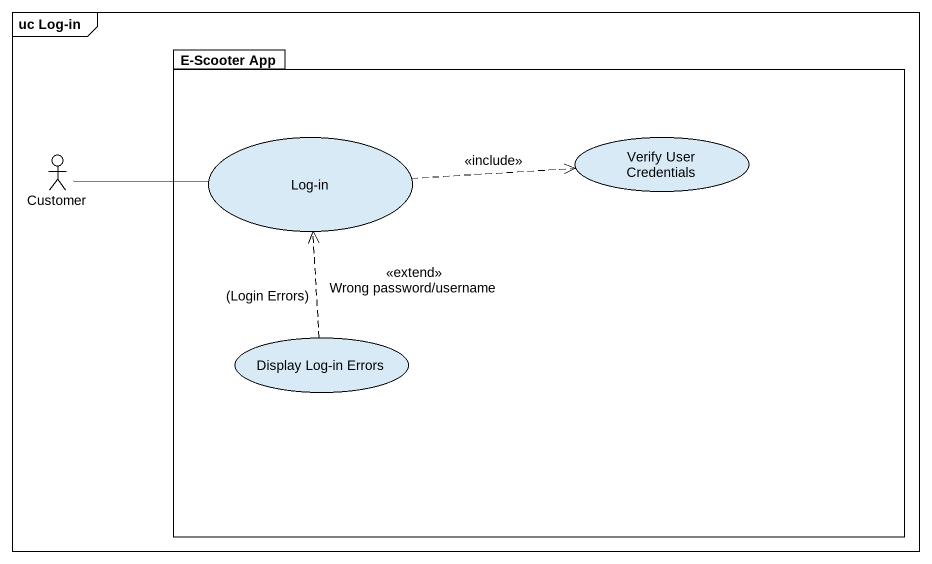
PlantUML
@startuml
mainframe uc Log-in
package "E-Scooter App" as E_Scooter_App {
  usecase "Log-in" as Log_in
  usecase "Verify User Credentials" as Verify_User_Credentials
  usecase "Display Log-in Errors" as Display_Log_in_Errors
}
actor Customer
Log_in .right.> Verify_User_Credentials : <<include>>
Customer -right- Log_in
Display_Log_in_Errors .up.> Log_in : <<extend>> Wrong password/username\n(Login Errors)
@enduml
